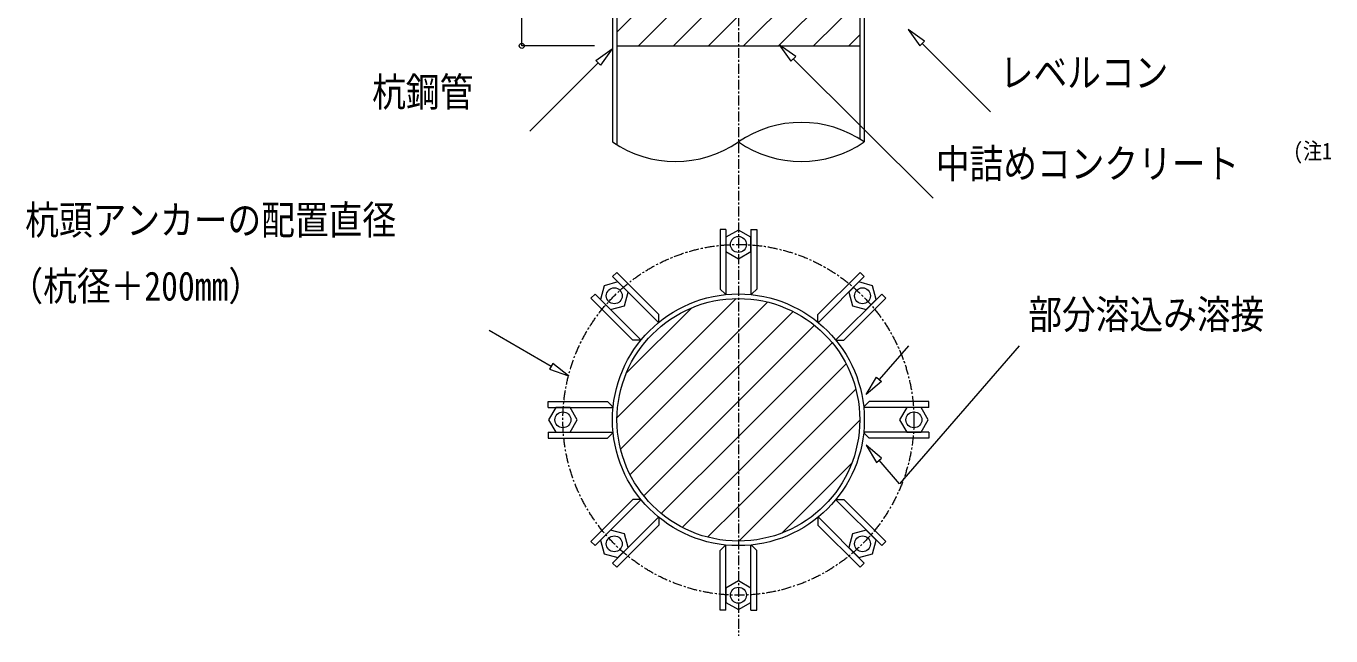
# Model space of a CAD drawing. Units: millimetres, scale not verified. Extents: x -59960 to 29700, y -21000 to 21000.
# Drawn here: x -12951 to -1438, y -4229 to 1157 of the extents above; entities that cross this region are included whole.
import ezdxf
from ezdxf.enums import TextEntityAlignment as Align

# ---------------------------------------------------------------- set-up
doc = ezdxf.new("R2010")
doc.units = ezdxf.units.MM
doc.header["$LTSCALE"] = 70
doc.linetypes.add('USER2', pattern=[2, 1.25, -0.25, 0.25, -0.25])
doc.layers.add('0-0_0', color=7, linetype='Continuous')
doc.layers.add('0-4_02_TEXT', color=7, linetype='Continuous')
for name, color, linetype, lineweight in [('0-5_05_SUNPOU', 3, 'Continuous', 18), ('0-6_03_ZU', 2, 'Continuous', 18), ('0-9_08_CENTER', 1, 'USER2', 18)]:
    doc.layers.add(name, color=color, linetype=linetype, lineweight=lineweight)
doc.styles.add('ＭＳ ゴシック', font='')
doc.styles.get('ＭＳ ゴシック').set_extended_font_data('MS Gothic')

# ---------------------------------------------------------------- blocks, each defined once
blk = doc.blocks.new('U48')
at = {"layer": '0-4_02_TEXT', "style": 'ＭＳ ゴシック', "width": 0.85}
blk.add_text('中詰めコンクリート', height=256.6, dxfattribs=at).set_placement((24776.09, 20736.79), align=Align.BOTTOM_LEFT)
blk = doc.blocks.new('U49')
at = {"layer": '0-4_02_TEXT', "style": 'ＭＳ ゴシック', "width": 0.85}
blk.add_text('レベルコン', height=256.6, dxfattribs=at).set_placement((25339.99, 21541.07), align=Align.BOTTOM_LEFT)
blk = doc.blocks.new('U52')
at = {"layer": '0-4_02_TEXT', "style": 'ＭＳ ゴシック', "width": 0.85}
blk.add_text('部分溶込み溶接', height=256.6, dxfattribs=at).set_placement((25591.81, 19405.87), align=Align.BOTTOM_LEFT)
blk = doc.blocks.new('U59')
at = {"layer": '0-4_02_TEXT', "style": 'ＭＳ ゴシック', "width": 0.85}
for s, p in [('杭頭アンカーの配置直径', (16740.49, 20239.01)), ('（杭径＋200mm）', (16601.65, 19655.68))]:
    blk.add_text(s, height=256.6, dxfattribs=at).set_placement(p, align=Align.BOTTOM_LEFT)
blk = doc.blocks.new('U60')
at = {"layer": '0-0_0', "style": 'ＭＳ ゴシック', "width": 0.85}
blk.add_text('(注1', height=146.6, dxfattribs=at).set_placement((27930.94, 20936.16), align=Align.BOTTOM_LEFT)
blk = doc.blocks.new('X75')
at = {"layer": '0-0_0'}
for p, q in [((21962.86, 18699.79), (23013.56, 19750.49)), ((23033.92, 19461.49), (23291.65, 19719.22)), ((22045.01, 19091.3), (22622.06, 19668.35)), ((23033.92, 19152.13), (23517.24, 19635.46)), ((21994.13, 18421.71), (23033.92, 19461.49)), ((23033.92, 18842.77), (23705.32, 19514.18)), ((23033.92, 18533.41), (23860.89, 19360.39)), ((22077.9, 18196.11), (23033.92, 19152.13)), ((23033.92, 18224.05), (23984.07, 19174.2)), ((23033.92, 17914.7), (24070.19, 18950.96)), ((22199.18, 18008.03), (23033.92, 18842.77)), ((23036.77, 17608.19), (24105.16, 18676.58)), ((22352.97, 17852.46), (23033.92, 18533.41)), ((22539.15, 17729.29), (23033.92, 18224.05)), ((23416.95, 17679), (24034.35, 18296.41)), ((22762.39, 17643.17), (23033.92, 17914.7))]:
    blk.add_line(p, q, dxfattribs=at)
blk = doc.blocks.new('X77')
at = {"layer": '0-0_0'}
for p, q in [((21962.67, 23958.71), (22743.77, 24739.8)), ((21962.67, 24268.07), (22434.41, 24739.8)), ((21962.67, 24577.43), (22125.05, 24739.8)), ((21962.67, 23649.35), (23033.92, 24720.6)), ((23033.92, 23792.52), (23981.2, 24739.8)), ((23033.92, 24101.88), (23671.84, 24739.8)), ((23033.92, 24411.24), (23362.48, 24739.8)), ((23033.92, 24720.6), (23053.12, 24739.8)), ((23033.92, 23483.16), (24105.17, 24554.41)), ((21962.67, 23339.99), (23033.92, 24411.24)), ((23033.92, 23173.8), (24057.17, 24197.05)), ((24095.92, 24235.8), (24105.17, 24245.05)), ((21962.67, 23030.63), (23033.92, 24101.88)), ((23033.92, 22864.44), (24105.17, 23935.69)), ((21962.67, 22721.27), (23033.92, 23792.52)), ((21962.67, 22411.91), (23033.92, 23483.16)), ((21962.67, 22102.55), (23033.92, 23173.8)), ((23958.35, 22860.79), (24105.17, 23007.62)), ((22150.99, 21981.51), (23033.92, 22864.44)), ((23079.07, 21981.51), (23958.35, 22860.79)), ((23388.43, 21981.51), (24105.17, 22698.26)), ((22460.35, 21981.51), (23033.92, 22555.08)), ((23697.78, 21981.51), (24105.17, 22388.9)), ((22769.71, 21981.51), (23033.92, 22245.72)), ((24007.14, 21981.51), (24105.17, 22079.54))]:
    blk.add_line(p, q, dxfattribs=at)
for points in [[(23033.92, 22555.08), (23648.79, 23169.95), (24057.17, 23578.33)], [(23033.92, 22245.72), (23803.57, 23015.37), (24105.17, 23316.97)]]:
    blk.add_lwpolyline(points, dxfattribs=at)
blk = doc.blocks.new('U80')
at = {"layer": '0-4_02_TEXT', "style": 'ＭＳ ゴシック', "width": 0.85}
blk.add_text('杭鋼管', height=256.6, dxfattribs=at).set_placement((19802.38, 21369.47), align=Align.BOTTOM_LEFT)

msp = doc.modelspace()

# ---------------------------------------------------------------- linework, layer by layer
at = {"layer": '0-5_05_SUNPOU'}
for p, q in [((-4441.98, 400.35), (-5045.37, 1003.74)), ((-8506.03, 228.75), (-7902.65, 832.13)), ((-4948.73, -362.67), (-6181.29, 868.32)), ((-8865.76, -1529.01), (-8317.19, -1845.73)), ((-5164.17, -1666.39), (-5425.18, -1963.65)), ((-4188.96, -1666.39), (-5244.37, -2886.49)), ((-5244.37, -2886.49), (-5425.18, -2677.47))]:
    msp.add_line(p, q, dxfattribs=at)
msp.add_lwpolyline([(-7934.69, 981.51), (-8577.95, 981.51), (-8577.95, 3739.8)], dxfattribs=at)
for points in [[(-5024.74, 1024.36), (-5169.11, 1127.48), (-5065.99, 983.11)], [(-7923.27, 852.76), (-7778.91, 955.88), (-7882.03, 811.51)], [(-6160.66, 888.94), (-6305.03, 992.06), (-6201.91, 847.69)], [(-8332.62, -1873.37), (-8165.62, -1933.24), (-8304.18, -1822.44)], [(-5403.12, -1982.73), (-5539.67, -2096.01), (-5447.24, -1944.57)], [(-5403.12, -2658.39), (-5539.67, -2545.12), (-5447.24, -2696.55)]]:
    msp.add_lwpolyline(points, close=True, dxfattribs=at)
msp.add_circle((-8577.95, 981.51), 21.88, dxfattribs=at)
at = {"layer": '0-6_03_ZU'}
for p, q in [((-7777.33, 3739.8), (-7777.33, 133.12)), ((-7737.33, 3739.8), (-7737.33, 107.01)), ((-5594.83, 3739.8), (-5594.83, 159.23)), ((-5554.83, 3739.8), (-5554.83, 133.12)), ((-7737.33, 981.51), (-5594.83, 981.51)), ((-6827.96, -640.56), (-6827.96, -1165.56)), ((-6775.46, -640.56), (-6827.96, -640.56)), ((-6775.46, -640.56), (-6775.46, -1209.31)), ((-6556.71, -640.56), (-6556.71, -1209.31)), ((-6556.71, -640.56), (-6504.21, -640.56)), ((-6504.21, -640.56), (-6504.21, -1165.56)), ((-7776.68, -1055.28), (-7739.56, -1018.16)), ((-7739.56, -1018.16), (-7368.33, -1389.39)), ((-5592.6, -1018.16), (-5963.84, -1389.39)), ((-5555.48, -1055.28), (-5592.6, -1018.16)), ((-7776.68, -1055.28), (-7374.51, -1457.45)), ((-5555.48, -1055.28), (-5957.65, -1457.45)), ((-7931.36, -1209.96), (-7968.48, -1247.09)), ((-7968.48, -1247.09), (-7597.25, -1618.32)), ((-7931.36, -1209.96), (-7529.19, -1612.13)), ((-6784.21, -1209.31), (-6827.96, -1165.56)), ((-6775.46, -1209.31), (-6784.21, -1209.31)), ((-5400.8, -1209.96), (-5802.97, -1612.13)), ((-5363.68, -1247.09), (-5734.91, -1618.32)), ((-5400.8, -1209.96), (-5363.68, -1247.09)), ((-5963.84, -1451.26), (-5963.84, -1389.39)), ((-5957.65, -1457.45), (-5963.84, -1451.26)), ((-7535.38, -1618.32), (-7597.25, -1618.32)), ((-7529.19, -1612.13), (-7535.38, -1618.32)), ((-8346.08, -2158.69), (-7821.08, -2158.69)), ((-8346.08, -2211.19), (-8346.08, -2158.69)), ((-5554.83, -2202.44), (-5511.08, -2158.69)), ((-4986.08, -2158.69), (-5511.08, -2158.69)), ((-4986.08, -2211.19), (-4986.08, -2158.69)), ((-8346.08, -2211.19), (-7777.33, -2211.19)), ((-5554.83, -2211.19), (-5554.83, -2202.44)), ((-4986.08, -2211.19), (-5554.83, -2211.19)), ((-8346.08, -2429.94), (-7777.33, -2429.94)), ((-8346.08, -2429.94), (-8346.08, -2482.44)), ((-8346.08, -2482.44), (-7821.08, -2482.44)), ((-7777.33, -2438.69), (-7821.08, -2482.44)), ((-7777.33, -2429.94), (-7777.33, -2438.69)), ((-4986.08, -2429.94), (-5554.83, -2429.94)), ((-4986.08, -2482.44), (-5511.08, -2482.44)), ((-4986.08, -2429.94), (-4986.08, -2482.44)), ((-7968.48, -3394.04), (-7597.25, -3022.81)), ((-7931.36, -3431.16), (-7529.19, -3029)), ((-5802.97, -3029), (-5796.78, -3022.81)), ((-5400.8, -3431.16), (-5802.97, -3029)), ((-5796.78, -3022.81), (-5734.91, -3022.81)), ((-5363.68, -3394.04), (-5734.91, -3022.81)), ((-7776.68, -3585.84), (-7374.51, -3183.67)), ((-7374.51, -3183.67), (-7368.33, -3189.86)), ((-7368.33, -3189.86), (-7368.33, -3251.73)), ((-5555.48, -3585.84), (-5957.65, -3183.67)), ((-7739.56, -3622.96), (-7368.33, -3251.73)), ((-5592.6, -3622.96), (-5963.84, -3251.73)), ((-7931.36, -3431.16), (-7968.48, -3394.04)), ((-6775.46, -4000.56), (-6775.46, -3431.81)), ((-6556.71, -4000.56), (-6556.71, -3431.81)), ((-6556.71, -3431.81), (-6547.96, -3431.81)), ((-6547.96, -3431.81), (-6504.21, -3475.56)), ((-5400.8, -3431.16), (-5363.68, -3394.04)), ((-6827.96, -4000.56), (-6827.96, -3475.56)), ((-6504.21, -4000.56), (-6504.21, -3475.56)), ((-7776.68, -3585.84), (-7739.56, -3622.96)), ((-5555.48, -3585.84), (-5592.6, -3622.96)), ((-6775.46, -4000.56), (-6827.96, -4000.56)), ((-6556.71, -4000.56), (-6504.21, -4000.56))]:
    msp.add_line(p, q, dxfattribs=at)
for points in [[(-6775.46, -834.96), (-6666.08, -898.11), (-6556.71, -834.96), (-6556.71, -708.66), (-6666.08, -645.52), (-6775.46, -708.66)], [(-7793.9, -1347.42), (-7671.91, -1314.74), (-7639.22, -1192.74), (-7728.53, -1103.44), (-7850.52, -1136.13), (-7883.2, -1258.12)], [(-5692.94, -1192.74), (-5660.25, -1314.74), (-5538.26, -1347.42), (-5448.96, -1258.12), (-5481.65, -1136.13), (-5603.64, -1103.44)], [(-8151.68, -2429.94), (-8088.54, -2320.56), (-8151.68, -2211.19), (-8277.98, -2211.19), (-8341.13, -2320.56), (-8277.98, -2429.94)], [(-5180.48, -2211.19), (-5243.63, -2320.56), (-5180.48, -2429.94), (-5054.18, -2429.94), (-4991.04, -2320.56), (-5054.18, -2211.19)], [(-7639.22, -3448.38), (-7671.91, -3326.39), (-7793.9, -3293.7), (-7883.2, -3383.01), (-7850.52, -3505), (-7728.53, -3537.69)], [(-5538.26, -3293.7), (-5660.25, -3326.39), (-5692.94, -3448.38), (-5603.64, -3537.69), (-5481.65, -3505), (-5448.96, -3383.01)], [(-6556.71, -3806.16), (-6666.08, -3743.02), (-6775.46, -3806.16), (-6775.46, -3932.46), (-6666.08, -3995.61), (-6556.71, -3932.46)]]:
    msp.add_lwpolyline(points, close=True, dxfattribs=at)
for points in [[(-6556.71, -1209.31), (-6547.96, -1209.31), (-6504.21, -1165.56)], [(-7374.51, -1457.45), (-7368.33, -1451.26), (-7368.33, -1389.39)], [(-5802.97, -1612.13), (-5796.78, -1618.32), (-5734.91, -1618.32)], [(-7777.33, -2211.19), (-7777.33, -2202.44), (-7821.08, -2158.69)], [(-5554.83, -2429.94), (-5554.83, -2438.69), (-5511.08, -2482.44)], [(-7529.19, -3029), (-7535.38, -3022.81), (-7597.25, -3022.81)], [(-5957.65, -3183.67), (-5963.84, -3189.86), (-5963.84, -3251.73)], [(-6775.46, -3431.81), (-6784.21, -3431.81), (-6827.96, -3475.56)]]:
    msp.add_lwpolyline(points, dxfattribs=at)
for centre, radius in [((-6666.08, -771.81), 70.44), ((-7761.21, -1225.43), 70.44), ((-6666.08, -2320.56), 1111.25), ((-6666.08, -2320.56), 1071.25), ((-5570.95, -1225.43), 70.44), ((-8214.83, -2320.56), 70.44), ((-5117.33, -2320.56), 70.44), ((-7761.21, -3415.69), 70.44), ((-5570.95, -3415.69), 70.44), ((-6666.08, -3869.31), 70.44)]:
    msp.add_circle(centre, radius, dxfattribs=at)
for centre, start, end in [((-6110.46, -674.38), 55.46889, 124.53113), ((-7221.71, 940.62), 235.46889, 304.53113), ((-6110.46, 940.62), 235.46887, 304.53111)]:
    msp.add_arc(centre, 980.19, start, end, dxfattribs=at)
at = {"layer": '0-9_08_CENTER'}
msp.add_line((-6666.08, 9642.59), (-6666.08, -4228.96), dxfattribs=at)
msp.add_circle((-6666.08, -2320.56), 1548.75, dxfattribs=at)

# ---------------------------------------------------------------- block references
at = {"layer": '0-5_05_SUNPOU'}
for name in ['X77', 'X75']:
    msp.add_blockref(name, (-29700, -21000), dxfattribs=at)
at = {"layer": '0-6_03_ZU'}
for name in ['U49', 'U80', 'U60', 'U48', 'U59', 'U52']:
    msp.add_blockref(name, (-29700, -21000), dxfattribs=at)

doc.saveas('drawing.dxf')
